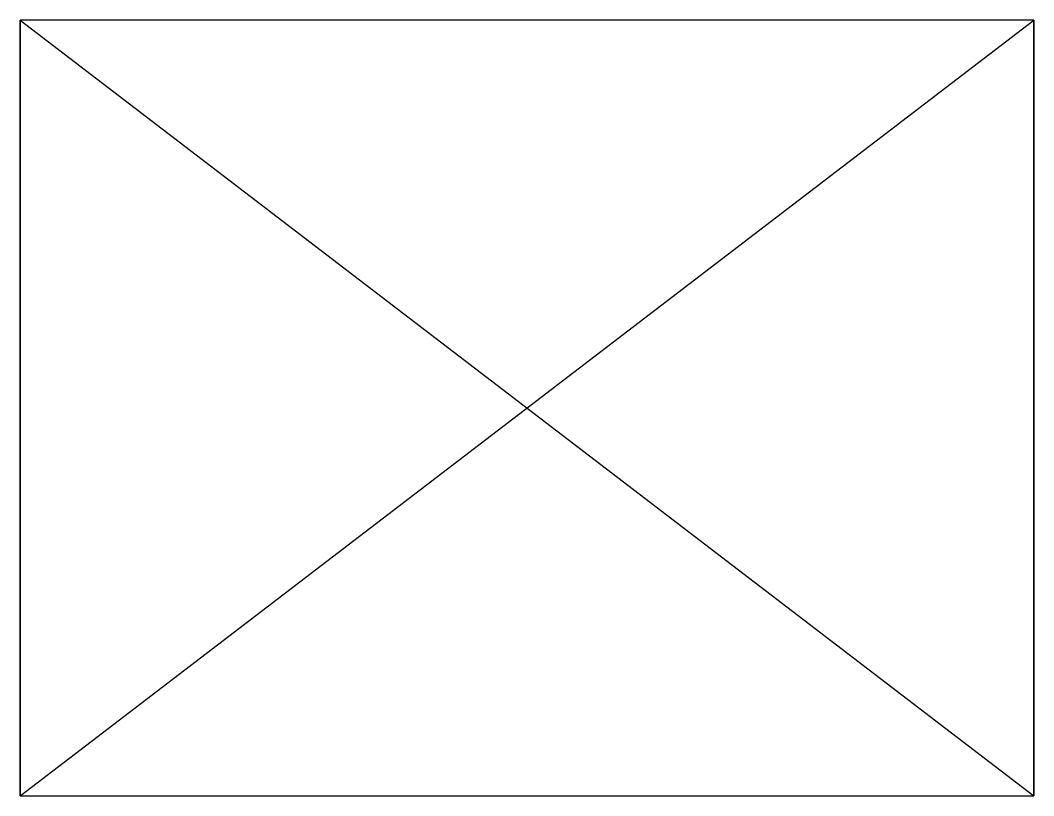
# Model space of a CAD drawing. Extents: x 0 to 166, y 0 to 127.
import ezdxf

# ---------------------------------------------------------------- set-up
doc = ezdxf.new("R2010")
doc.units = 0
doc.layers.get('0').update_dxf_attribs({"linetype": 'CONTINUOUS'})

msp = doc.modelspace()

# ---------------------------------------------------------------- linework, layer by layer
at = {"linetype": 'CONTINUOUS'}
for p, q in [((165.92, 126.87), (0, 126.87)), ((0, 0), (0, 126.87)), ((165.92, 126.87), (0, 126.87)), ((0, 126.87), (0, 0)), ((0, 0), (165.92, 126.87)), ((0, 126.87), (165.92, 0)), ((165.92, 126.87), (165.92, 0)), ((165.92, 0), (165.92, 126.87)), ((0, 0), (165.92, 0)), ((0, 0), (165.92, 0))]:
    msp.add_line(p, q, dxfattribs=at)

doc.saveas('drawing.dxf')
